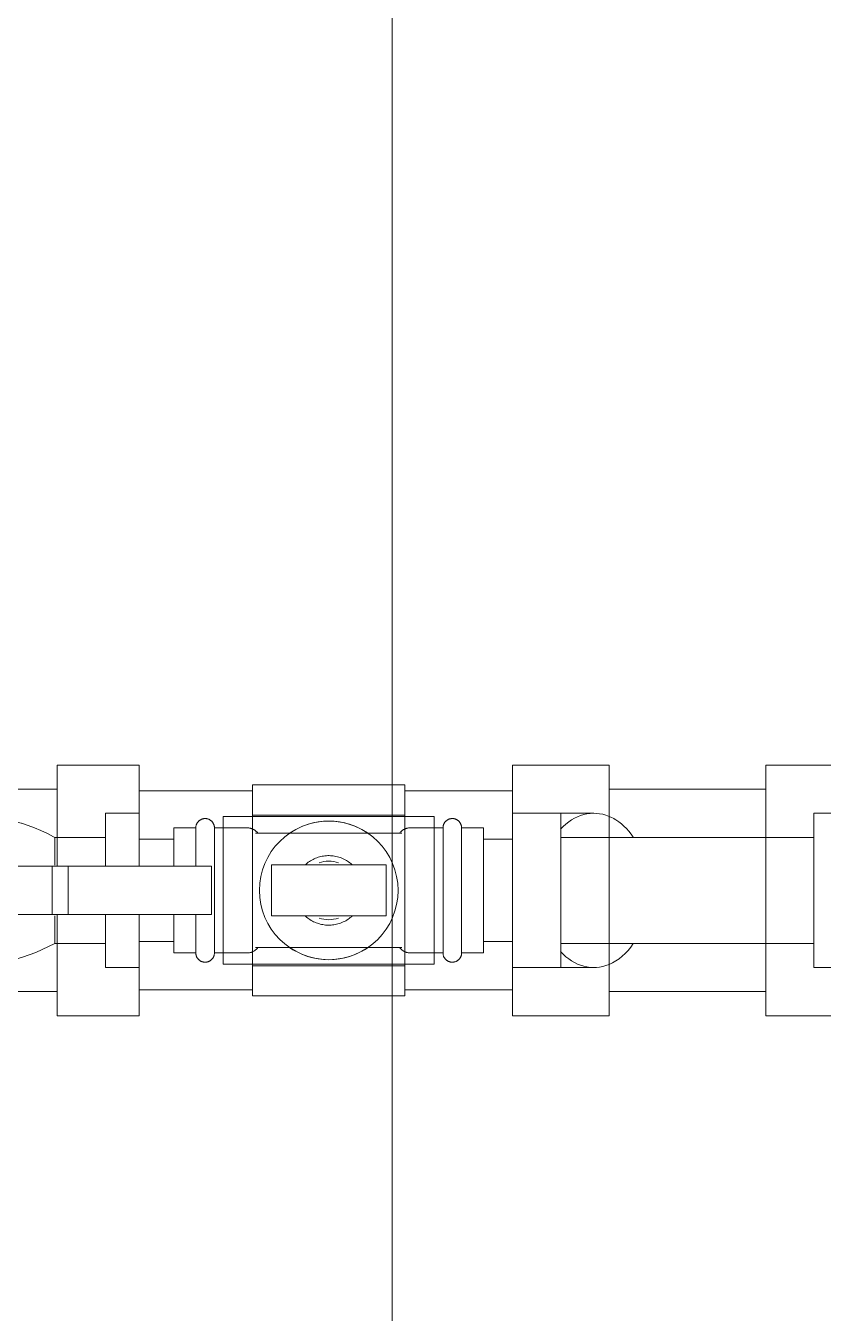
# Model space of a CAD drawing. Header units: inches. Extents: x -3299 to -2250, y -94 to 482.
# Drawn here: x -2448.6 to -2432.06, y 276.57 to 303.28 of the extents above; entities that cross this region are included whole.
import ezdxf

# ---------------------------------------------------------------- set-up
doc = ezdxf.new("R2010")
doc.units = ezdxf.units.IN
doc.header["$MEASUREMENT"] = 0
doc.layers.add('P-PIPE', color=3, linetype='Continuous', lineweight=9)
doc.layers.add('S-GRID', color=1, linetype='Continuous', lineweight=9)

# ---------------------------------------------------------------- blocks, each defined once
blk = doc.blocks.new('Temperature Gauge - 3 1_2_ Stem - 3_4_-1362685-Copy of ROOF LEVEL')
at = {"layer": 'P-PIPE'}
for p, q in [((-2467.187, 253.354), (-2467.187, 254.417)), ((-2464.812, 254.417), (-2467.187, 254.417)), ((-2464.812, 254.417), (-2464.812, 253.354)), ((-2464.812, 253.354), (-2467.187, 253.354))]:
    blk.add_line(p, q, dxfattribs=at)
blk = doc.blocks.new('Ball Valve - 2-6 Inch - 2_-V12-Copy of ROOF LEVEL')
at = {"layer": 'P-PIPE'}
for p, q in [((-2452.546, 286.944), (-2453.246, 286.944)), ((-2446.246, 286.944), (-2446.946, 286.944)), ((-2451.547, 286.444), (-2452.546, 286.444)), ((-2451.496, 286.444), (-2451.547, 286.444)), ((-2447.946, 286.444), (-2447.996, 286.444)), ((-2446.946, 286.444), (-2447.946, 286.444)), ((-2449.746, 285.644), (-2449.746, 285.844)), ((-2449.746, 285.844), (-2448.048, 285.844)), ((-2448.048, 285.844), (-2447.718, 285.844)), ((-2448.048, 284.844), (-2448.048, 285.844)), ((-2447.718, 285.844), (-2444.746, 285.844)), ((-2447.718, 284.844), (-2447.718, 285.844)), ((-2444.746, 285.844), (-2444.746, 284.844)), ((-2449.746, 284.844), (-2449.746, 285.044)), ((-2448.048, 284.844), (-2449.746, 284.844)), ((-2447.718, 284.844), (-2448.048, 284.844)), ((-2444.746, 284.844), (-2447.718, 284.844)), ((-2452.546, 284.244), (-2451.547, 284.244)), ((-2451.547, 284.244), (-2451.496, 284.244)), ((-2447.996, 284.244), (-2447.946, 284.244)), ((-2447.946, 284.244), (-2446.946, 284.244)), ((-2453.246, 283.744), (-2452.546, 283.744)), ((-2446.946, 283.744), (-2446.246, 283.744))]:
    blk.add_line(p, q, dxfattribs=at)
at = {"layer": 'P-PIPE', "flags": 128}
for points in [[(-2451.496, 286.444), (-2451.368, 286.512), (-2451.237, 286.574), (-2451.104, 286.631), (-2450.968, 286.683), (-2450.831, 286.729), (-2450.691, 286.769), (-2450.551, 286.804), (-2450.409, 286.834), (-2450.266, 286.857), (-2450.122, 286.875), (-2449.977, 286.887), (-2449.832, 286.894), (-2449.688, 286.894), (-2449.543, 286.889), (-2449.398, 286.878), (-2449.254, 286.861), (-2449.111, 286.839), (-2448.969, 286.81), (-2448.828, 286.776), (-2448.694, 286.739)], [(-2448.688, 286.737), (-2448.55, 286.692), (-2448.414, 286.641), (-2448.281, 286.585), (-2448.149, 286.524), (-2448.02, 286.458), (-2447.996, 286.444)], [(-2450.804, 283.952), (-2450.942, 283.997), (-2451.078, 284.047), (-2451.212, 284.103), (-2451.343, 284.165), (-2451.472, 284.231), (-2451.496, 284.244)], [(-2447.996, 284.244), (-2448.125, 284.177), (-2448.256, 284.115), (-2448.389, 284.058), (-2448.524, 284.006), (-2448.662, 283.96), (-2448.801, 283.919), (-2448.942, 283.884), (-2449.084, 283.855), (-2449.227, 283.831), (-2449.371, 283.813), (-2449.515, 283.801), (-2449.66, 283.795), (-2449.805, 283.794), (-2449.95, 283.8), (-2450.094, 283.811), (-2450.238, 283.827), (-2450.382, 283.85), (-2450.524, 283.878), (-2450.665, 283.912), (-2450.798, 283.95)]]:
    blk.add_lwpolyline(points, dxfattribs=at)
at = {"layer": 'P-PIPE'}
for radius, start, end in [(0.6, 56.9143, 180), (0.3, 0, 180), (0.2, 0, 180), (0.2, 135, 165), (0.2, 90, 120), (0.2, 15, 75), (0.6, 180, 303.0857), (0.3, 180, 0), (0.2, 180, 0), (0.2, 195, 225), (0.2, 315, 345), (0.2, 240, 300)]:
    blk.add_arc((-2449.746, 285.344), radius, start, end, dxfattribs=at)
for centre, major_axis, start_param, end_param in [((-2453.246, 285.344), (0, 1.6), 0, 3.141593), ((-2453.246, 285.344), (0, 1.6), 5.442981, 6.283185), ((-2452.546, 285.344), (0, 1.6), 0, 3.141593), ((-2446.946, 285.344), (0, 1.6), 0, 1.250727), ((-2446.246, 285.344), (0, 1.6), 5.442981, 6.283185), ((-2446.246, 285.344), (0, 1.6), 0, 1.250727), ((-2451.496, 285.344), (0, 1.1), 0, 0.131935), ((-2451.496, 285.344), (0, 1.1), 0.15014, 1.016064), ((-2447.996, 285.344), (0, 1.1), 0, 0.15014), ((-2447.996, 285.344), (0, 1.1), 0.171337, 1.024162), ((-2451.496, 285.344), (0, 1.1), 1.024162, 1.563766), ((-2447.996, 285.344), (0, 1.1), 1.032851, 1.073761), ((-2451.496, 285.344), (0, 1.1), 1.570796, 2.108741), ((-2451.496, 285.344), (0, 1.1), 2.117431, 2.970253), ((-2447.996, 285.344), (0, 1.1), 2.067832, 2.117431), ((-2447.996, 285.344), (0, 1.1), 2.125528, 2.991453), ((-2446.946, 285.344), (0, 1.6), 1.890866, 3.141593), ((-2446.246, 285.344), (0, 1.6), 1.890866, 3.141593), ((-2453.246, 285.344), (0, 1.6), 3.141593, 3.981797), ((-2451.496, 285.344), (0, 1.1), 2.991453, 3.141593), ((-2447.996, 285.344), (0, 1.1), 3.009655, 3.141593), ((-2446.246, 285.344), (0, 1.6), 3.141593, 3.981797)]:
    blk.add_ellipse(centre, major_axis=major_axis, ratio=0.000002, start_param=start_param, end_param=end_param, dxfattribs=at)
for points, knots in [([(-2449.871, 285.931), (-2449.864, 285.933), (-2449.789, 285.947), (-2449.703, 285.947), (-2449.628, 285.933), (-2449.621, 285.931)], [-0.5667265, -0.5667265, -0.5667265, -0.5667265, -0.5555556, -0.4444444, -0.4332938, -0.4332938, -0.4332938, -0.4332938]), ([(-2450.316, 285.531), (-2450.314, 285.537), (-2450.308, 285.555), (-2450.302, 285.572), (-2450.297, 285.583)], [-0.89944063, -0.89944063, -0.89944063, -0.89944063, -0.88888889, -0.87024989, -0.87024989, -0.87024989, -0.87024989]), ([(-2450.227, 285.703), (-2450.22, 285.712), (-2450.209, 285.727), (-2450.197, 285.741), (-2450.192, 285.746)], [-0.79646174, -0.79646174, -0.79646174, -0.79646174, -0.77777778, -0.76652508, -0.76652508, -0.76652508, -0.76652508]), ([(-2450.29, 285.09), (-2450.293, 285.098), (-2450.299, 285.112), (-2450.305, 285.126), (-2450.308, 285.132)], [-0.13897746, -0.13897746, -0.13897746, -0.13897746, -0.125, -0.11467509, -0.11467509, -0.11467509, -0.11467509]), ([(-2449.951, 284.78), (-2449.959, 284.783), (-2449.974, 284.789), (-2449.988, 284.795), (-2449.994, 284.798)], [-0.38901073, -0.38901073, -0.38901073, -0.38901073, -0.375, -0.36445728, -0.36445728, -0.36445728, -0.36445728]), ([(-2449.498, 284.798), (-2449.504, 284.795), (-2449.518, 284.789), (-2449.532, 284.784), (-2449.54, 284.781)], [-0.63512701, -0.63512701, -0.63512701, -0.63512701, -0.625, -0.61088239, -0.61088239, -0.61088239, -0.61088239])]:
    blk.add_open_spline(points, degree=3, knots=knots, dxfattribs=at)
blk = doc.blocks.new('Y Strainer - 0_25-4 Inch - Threaded - 2_-1369353-Copy of ROOF LEVEL')
at = {"layer": 'P-PIPE'}
for p, q in [((-2437.5, 286.944), (-2438.5, 286.944)), ((-2436.816, 286.944), (-2437.5, 286.944)), ((-2431.25, 286.944), (-2432.25, 286.944)), ((-2437.138, 286.444), (-2437.5, 286.444)), ((-2436.5, 286.444), (-2437.134, 286.444)), ((-2433.25, 286.444), (-2436.5, 286.444)), ((-2432.25, 286.444), (-2433.25, 286.444)), ((-2432.75, 286.444), (-2433.173, 286.444)), ((-2437.5, 284.244), (-2437.138, 284.244)), ((-2437.134, 284.244), (-2436.5, 284.244)), ((-2436.5, 284.244), (-2433.25, 284.244)), ((-2433.25, 284.244), (-2432.25, 284.244)), ((-2433.173, 284.244), (-2432.75, 284.244)), ((-2438.5, 283.744), (-2437.5, 283.744)), ((-2437.5, 283.744), (-2436.816, 283.744)), ((-2432.25, 283.744), (-2431.25, 283.744))]:
    blk.add_line(p, q, dxfattribs=at)
for centre, ratio, start_param, end_param in [((-2438.5, 285.344), 0.000002, 5.442981, 6.283185), ((-2438.5, 285.344), 0.000002, 0, 1.570796), ((-2436.816, 285.344), 0.707108, 5.999672, 6.939138), ((-2437.5, 285.344), 0.000002, 0, 1.570796), ((-2436.816, 285.344), 0.707108, 5.933357, 5.999671), ((-2436.816, 285.344), 0.707108, 5.473003, 5.921738), ((-2432.25, 285.344), 0.000002, 0, 1.570796), ((-2431.25, 285.344), 0.000002, 6.021386, 6.283185), ((-2431.25, 285.344), 0.000002, 0, 1.570796), ((-2431.25, 285.344), 0.000002, 5.442981, 6.021386), ((-2438.5, 285.344), 0.000002, 1.570796, 3.141593), ((-2437.5, 285.344), 0.000002, 1.570796, 3.141593), ((-2432.25, 285.344), 0.000002, 1.570796, 3.141593), ((-2431.25, 285.344), 0.000002, 1.570796, 3.141593), ((-2438.5, 285.344), 0.000002, 3.141593, 3.981797), ((-2436.816, 285.344), 0.707108, 3.425107, 3.951775), ((-2431.25, 285.344), 0.000002, 3.926991, 3.981797), ((-2431.25, 285.344), 0.000002, 3.141593, 3.926991), ((-2436.816, 285.344), 0.707108, 2.48564, 3.425106)]:
    blk.add_ellipse(centre, major_axis=(0, 1.6), ratio=ratio, start_param=start_param, end_param=end_param, dxfattribs=at)

msp = doc.modelspace()

# ---------------------------------------------------------------- linework, layer by layer
at = {"layer": 'P-PIPE'}
for p, q in [((-2446.246, 287.944), (-2447.946, 287.944)), ((-2436.5, 287.944), (-2438.5, 287.944)), ((-2431.25, 287.944), (-2433.25, 287.944)), ((-2447.946, 287.444), (-2451.547, 287.444)), ((-2443.893, 287.406), (-2446.246, 287.406)), ((-2440.733, 287.531), (-2443.893, 287.531)), ((-2443.893, 287.531), (-2443.893, 283.157)), ((-2440.733, 287.531), (-2440.733, 283.157)), ((-2438.5, 287.406), (-2440.733, 287.406)), ((-2433.25, 287.444), (-2436.5, 287.444)), ((-2440.126, 286.875), (-2444.501, 286.875)), ((-2444.501, 286.875), (-2444.501, 283.813)), ((-2440.733, 286.907), (-2443.893, 286.907)), ((-2440.126, 283.813), (-2440.126, 286.875)), ((-2445.069, 286.641), (-2445.523, 286.641)), ((-2445.523, 286.641), (-2445.523, 285.854)), ((-2445.069, 285.854), (-2445.069, 286.641)), ((-2444.684, 286.653), (-2444.683, 286.645)), ((-2444.683, 286.645), (-2444.683, 286.641)), ((-2444.683, 286.641), (-2444.683, 286.64)), ((-2444.501, 286.641), (-2444.683, 286.641)), ((-2444.683, 285.344), (-2444.683, 286.641)), ((-2444.683, 286.64), (-2444.683, 286.637)), ((-2444.002, 286.641), (-2444.501, 286.641)), ((-2440.126, 286.641), (-2440.624, 286.641)), ((-2439.943, 286.641), (-2440.126, 286.641)), ((-2439.943, 286.641), (-2439.943, 285.344)), ((-2439.558, 286.653), (-2439.557, 286.645)), ((-2439.557, 286.645), (-2439.557, 286.641)), ((-2439.103, 286.641), (-2439.557, 286.641)), ((-2439.557, 286.641), (-2439.557, 286.64)), ((-2439.557, 286.641), (-2439.557, 285.344)), ((-2439.557, 286.64), (-2439.557, 286.637)), ((-2439.103, 285.344), (-2439.103, 286.641)), ((-2445.523, 286.406), (-2446.246, 286.406)), ((-2446.246, 286.379), (-2446.246, 286.406)), ((-2443.106, 286.532), (-2443.829, 286.532)), ((-2441.52, 286.532), (-2443.106, 286.532)), ((-2440.797, 286.532), (-2441.52, 286.532)), ((-2438.5, 286.406), (-2439.103, 286.406)), ((-2438.5, 286.406), (-2438.5, 286.379)), ((-2446.246, 285.878), (-2446.246, 286.022)), ((-2438.5, 286.095), (-2438.5, 285.878)), ((-2444.683, 284.048), (-2444.683, 285.344)), ((-2439.943, 285.344), (-2439.943, 284.048)), ((-2439.557, 285.344), (-2439.557, 284.048)), ((-2439.103, 284.048), (-2439.103, 285.344)), ((-2446.246, 284.666), (-2446.246, 284.81)), ((-2445.523, 284.835), (-2445.523, 284.048)), ((-2445.069, 284.048), (-2445.069, 284.835)), ((-2438.5, 284.81), (-2438.5, 284.593)), ((-2446.246, 284.282), (-2446.246, 284.309)), ((-2446.246, 284.282), (-2445.523, 284.282)), ((-2443.83, 284.157), (-2443.106, 284.157)), ((-2443.106, 284.157), (-2441.521, 284.157)), ((-2441.521, 284.157), (-2440.798, 284.157)), ((-2439.103, 284.282), (-2438.5, 284.282)), ((-2438.5, 284.309), (-2438.5, 284.282)), ((-2445.523, 284.048), (-2445.069, 284.048)), ((-2445.069, 284.049), (-2445.069, 284.052)), ((-2445.069, 284.048), (-2445.069, 284.049)), ((-2445.069, 284.044), (-2445.069, 284.048)), ((-2445.069, 284.036), (-2445.069, 284.044)), ((-2444.683, 284.048), (-2444.501, 284.048)), ((-2444.501, 284.048), (-2444.002, 284.048)), ((-2440.624, 284.048), (-2440.126, 284.048)), ((-2440.126, 284.048), (-2439.943, 284.048)), ((-2439.943, 284.049), (-2439.943, 284.052)), ((-2439.943, 284.048), (-2439.943, 284.049)), ((-2439.943, 284.044), (-2439.943, 284.048)), ((-2439.943, 284.036), (-2439.943, 284.044)), ((-2439.557, 284.048), (-2439.103, 284.048)), ((-2444.501, 283.813), (-2440.126, 283.813)), ((-2443.893, 283.781), (-2440.733, 283.781)), ((-2451.547, 283.245), (-2447.946, 283.245)), ((-2446.246, 283.283), (-2443.893, 283.283)), ((-2443.893, 283.157), (-2440.733, 283.157)), ((-2440.733, 283.283), (-2438.5, 283.283)), ((-2436.5, 283.245), (-2433.25, 283.245)), ((-2447.946, 282.745), (-2446.246, 282.745)), ((-2438.5, 282.745), (-2436.5, 282.745)), ((-2433.25, 282.745), (-2431.25, 282.745))]:
    msp.add_line(p, q, dxfattribs=at)
at = {"layer": 'P-PIPE', "flags": 128}
for points in [[(-2445.069, 286.641), (-2445.069, 286.649), (-2445.069, 286.656), (-2445.068, 286.664), (-2445.067, 286.672), (-2445.066, 286.679), (-2445.064, 286.687), (-2445.062, 286.694), (-2445.06, 286.702), (-2445.057, 286.709), (-2445.054, 286.716), (-2445.051, 286.723), (-2445.048, 286.73), (-2445.044, 286.737), (-2445.04, 286.743), (-2445.036, 286.75), (-2445.031, 286.756), (-2445.026, 286.762), (-2445.022, 286.768), (-2445.016, 286.774), (-2445.011, 286.779), (-2445.005, 286.785), (-2444.999, 286.79), (-2444.993, 286.794), (-2444.987, 286.799), (-2444.981, 286.803), (-2444.974, 286.807), (-2444.967, 286.811), (-2444.96, 286.815), (-2444.953, 286.818), (-2444.946, 286.821), (-2444.939, 286.823), (-2444.932, 286.826), (-2444.924, 286.828), (-2444.917, 286.83), (-2444.909, 286.831), (-2444.902, 286.832), (-2444.894, 286.833), (-2444.886, 286.834), (-2444.878, 286.834), (-2444.871, 286.834), (-2444.863, 286.833), (-2444.855, 286.833), (-2444.848, 286.832), (-2444.84, 286.83), (-2444.833, 286.829), (-2444.825, 286.827), (-2444.818, 286.825), (-2444.81, 286.822), (-2444.803, 286.819), (-2444.796, 286.816), (-2444.789, 286.813), (-2444.782, 286.809), (-2444.776, 286.805), (-2444.769, 286.801), (-2444.763, 286.797), (-2444.757, 286.792), (-2444.751, 286.787), (-2444.745, 286.782), (-2444.739, 286.777), (-2444.734, 286.771), (-2444.729, 286.765), (-2444.724, 286.759), (-2444.72, 286.753), (-2444.715, 286.747), (-2444.711, 286.74), (-2444.707, 286.734), (-2444.704, 286.727), (-2444.7, 286.72), (-2444.697, 286.713), (-2444.695, 286.705), (-2444.692, 286.698), (-2444.69, 286.691), (-2444.688, 286.683), (-2444.687, 286.676), (-2444.685, 286.668), (-2444.684, 286.66), (-2444.684, 286.653)], [(-2439.943, 286.641), (-2439.943, 286.649), (-2439.943, 286.656), (-2439.942, 286.664), (-2439.941, 286.672), (-2439.94, 286.679), (-2439.938, 286.687), (-2439.936, 286.694), (-2439.934, 286.702), (-2439.931, 286.709), (-2439.928, 286.716), (-2439.925, 286.723), (-2439.922, 286.73), (-2439.918, 286.737), (-2439.914, 286.743), (-2439.91, 286.75), (-2439.905, 286.756), (-2439.9, 286.762), (-2439.896, 286.768), (-2439.89, 286.774), (-2439.885, 286.779), (-2439.879, 286.785), (-2439.873, 286.79), (-2439.867, 286.794), (-2439.861, 286.799), (-2439.855, 286.803), (-2439.848, 286.807), (-2439.841, 286.811), (-2439.834, 286.815), (-2439.827, 286.818), (-2439.82, 286.821), (-2439.813, 286.823), (-2439.806, 286.826), (-2439.798, 286.828), (-2439.791, 286.83), (-2439.783, 286.831), (-2439.776, 286.832), (-2439.768, 286.833), (-2439.76, 286.834), (-2439.752, 286.834), (-2439.745, 286.834), (-2439.737, 286.833), (-2439.729, 286.833), (-2439.722, 286.832), (-2439.714, 286.83), (-2439.707, 286.829), (-2439.699, 286.827), (-2439.692, 286.825), (-2439.684, 286.822), (-2439.677, 286.819), (-2439.67, 286.816), (-2439.663, 286.813), (-2439.656, 286.809), (-2439.65, 286.805), (-2439.643, 286.801), (-2439.637, 286.797), (-2439.631, 286.792), (-2439.625, 286.787), (-2439.619, 286.782), (-2439.613, 286.777), (-2439.608, 286.771), (-2439.603, 286.765), (-2439.598, 286.759), (-2439.594, 286.753), (-2439.589, 286.747), (-2439.585, 286.74), (-2439.581, 286.734), (-2439.578, 286.727), (-2439.574, 286.72), (-2439.571, 286.713), (-2439.569, 286.705), (-2439.566, 286.698), (-2439.564, 286.691), (-2439.562, 286.683), (-2439.561, 286.676), (-2439.559, 286.668), (-2439.558, 286.66), (-2439.558, 286.653)], [(-2445.069, 286.635), (-2445.069, 286.639), (-2445.069, 286.641), (-2445.069, 286.641)], [(-2445.069, 286.641), (-2445.069, 286.64), (-2445.069, 286.637)], [(-2445.069, 286.637), (-2445.069, 286.631), (-2445.069, 286.624), (-2445.069, 286.615), (-2445.069, 286.604), (-2445.069, 286.59)], [(-2445.069, 286.6), (-2445.069, 286.612), (-2445.069, 286.622), (-2445.069, 286.63), (-2445.069, 286.635)], [(-2445.069, 286.575), (-2445.069, 286.558), (-2445.069, 286.538), (-2445.069, 286.517), (-2445.069, 286.494), (-2445.069, 286.469), (-2445.069, 286.443), (-2445.069, 286.414), (-2445.069, 286.384)], [(-2444.683, 286.635), (-2444.683, 286.639), (-2444.683, 286.641), (-2444.683, 286.641)], [(-2444.683, 286.637), (-2444.683, 286.631), (-2444.683, 286.624), (-2444.683, 286.615), (-2444.683, 286.604)], [(-2444.683, 286.533), (-2444.683, 286.553), (-2444.683, 286.571), (-2444.683, 286.586), (-2444.683, 286.6), (-2444.683, 286.612), (-2444.683, 286.622), (-2444.683, 286.63), (-2444.683, 286.635)], [(-2444.002, 286.641), (-2443.992, 286.641), (-2443.981, 286.64), (-2443.97, 286.639), (-2443.959, 286.637), (-2443.948, 286.635), (-2443.938, 286.633), (-2443.927, 286.63), (-2443.917, 286.627), (-2443.906, 286.623), (-2443.896, 286.619), (-2443.886, 286.615), (-2443.877, 286.61), (-2443.867, 286.605), (-2443.858, 286.599), (-2443.849, 286.593), (-2443.84, 286.587), (-2443.831, 286.58), (-2443.823, 286.573), (-2443.815, 286.566), (-2443.807, 286.558), (-2443.799, 286.55), (-2443.792, 286.542), (-2443.786, 286.533), (-2443.784, 286.532)], [(-2440.842, 286.532), (-2440.836, 286.54), (-2440.829, 286.549), (-2440.821, 286.557), (-2440.814, 286.564), (-2440.806, 286.572), (-2440.797, 286.579), (-2440.789, 286.586), (-2440.78, 286.592), (-2440.771, 286.598), (-2440.762, 286.604), (-2440.752, 286.609), (-2440.742, 286.614), (-2440.732, 286.619), (-2440.722, 286.623), (-2440.712, 286.626), (-2440.702, 286.63), (-2440.691, 286.633), (-2440.68, 286.635), (-2440.67, 286.637), (-2440.659, 286.639)], [(-2440.659, 286.639), (-2440.648, 286.64), (-2440.637, 286.64), (-2440.626, 286.641), (-2440.624, 286.641)], [(-2439.943, 286.635), (-2439.943, 286.639), (-2439.943, 286.641), (-2439.943, 286.641)], [(-2439.943, 286.641), (-2439.943, 286.64), (-2439.943, 286.637)], [(-2439.943, 286.637), (-2439.943, 286.631), (-2439.943, 286.624), (-2439.943, 286.615), (-2439.943, 286.604), (-2439.943, 286.59), (-2439.943, 286.575), (-2439.943, 286.558), (-2439.943, 286.538), (-2439.943, 286.517), (-2439.943, 286.494), (-2439.943, 286.469), (-2439.943, 286.443), (-2439.943, 286.414), (-2439.943, 286.384)], [(-2439.943, 286.6), (-2439.943, 286.612), (-2439.943, 286.622), (-2439.943, 286.63), (-2439.943, 286.635)], [(-2439.557, 286.635), (-2439.557, 286.639), (-2439.557, 286.641), (-2439.557, 286.641)], [(-2439.557, 286.637), (-2439.557, 286.631), (-2439.557, 286.624), (-2439.557, 286.615), (-2439.557, 286.604)], [(-2439.557, 286.586), (-2439.557, 286.6), (-2439.557, 286.612), (-2439.557, 286.622), (-2439.557, 286.63), (-2439.557, 286.635)], [(-2439.557, 286.376), (-2439.557, 286.406), (-2439.557, 286.435), (-2439.557, 286.462), (-2439.557, 286.488), (-2439.557, 286.511), (-2439.557, 286.533), (-2439.557, 286.553), (-2439.557, 286.571)], [(-2445.069, 286.375), (-2445.069, 286.352), (-2445.069, 286.319), (-2445.069, 286.284), (-2445.069, 286.248), (-2445.069, 286.21), (-2445.069, 286.17), (-2445.069, 286.13)], [(-2444.683, 286.376), (-2444.683, 286.406), (-2444.683, 286.435), (-2444.683, 286.462), (-2444.683, 286.488), (-2444.683, 286.511)], [(-2444.683, 286.045), (-2444.683, 286.076), (-2444.683, 286.119), (-2444.683, 286.16), (-2444.683, 286.199), (-2444.683, 286.237), (-2444.683, 286.274), (-2444.683, 286.31), (-2444.683, 286.344), (-2444.683, 286.375)], [(-2439.943, 286.375), (-2439.943, 286.352), (-2439.943, 286.319), (-2439.943, 286.284), (-2439.943, 286.248), (-2439.943, 286.21)], [(-2439.557, 286.119), (-2439.557, 286.16), (-2439.557, 286.199), (-2439.557, 286.237), (-2439.557, 286.274), (-2439.557, 286.31), (-2439.557, 286.344), (-2439.557, 286.375)], [(-2445.069, 286.126), (-2445.069, 286.088), (-2445.069, 286.045), (-2445.069, 286.001), (-2445.069, 285.955), (-2445.069, 285.909), (-2445.069, 285.862), (-2445.069, 285.844)], [(-2444.683, 285.344), (-2444.683, 285.396), (-2444.683, 285.448), (-2444.683, 285.5), (-2444.683, 285.551), (-2444.683, 285.602), (-2444.683, 285.652), (-2444.683, 285.703), (-2444.683, 285.752), (-2444.683, 285.801), (-2444.683, 285.849), (-2444.683, 285.897), (-2444.683, 285.943), (-2444.683, 285.989), (-2444.683, 286.033)], [(-2441.832, 285.881), (-2441.854, 285.9), (-2441.877, 285.918), (-2441.9, 285.935), (-2441.924, 285.951), (-2441.948, 285.966), (-2441.974, 285.98), (-2441.999, 285.993), (-2442.025, 286.005), (-2442.052, 286.016), (-2442.079, 286.026), (-2442.107, 286.035), (-2442.134, 286.043), (-2442.163, 286.049), (-2442.191, 286.055), (-2442.219, 286.059), (-2442.248, 286.062), (-2442.277, 286.064), (-2442.306, 286.065), (-2442.334, 286.065), (-2442.363, 286.064), (-2442.392, 286.061), (-2442.421, 286.057), (-2442.449, 286.052), (-2442.477, 286.046), (-2442.505, 286.039), (-2442.533, 286.031), (-2442.56, 286.022), (-2442.587, 286.011), (-2442.613, 286), (-2442.639, 285.987), (-2442.665, 285.974), (-2442.69, 285.959), (-2442.714, 285.944), (-2442.738, 285.927), (-2442.761, 285.91), (-2442.783, 285.891), (-2442.801, 285.876)], [(-2439.943, 286.199), (-2439.943, 286.17), (-2439.943, 286.13), (-2439.943, 286.088), (-2439.943, 286.045), (-2439.943, 286.001), (-2439.943, 285.955), (-2439.943, 285.909), (-2439.943, 285.862), (-2439.943, 285.814), (-2439.943, 285.765), (-2439.943, 285.716), (-2439.943, 285.666), (-2439.943, 285.616), (-2439.943, 285.565), (-2439.943, 285.513), (-2439.943, 285.462), (-2439.943, 285.41), (-2439.943, 285.358), (-2439.943, 285.344)], [(-2439.557, 285.602), (-2439.557, 285.652), (-2439.557, 285.703), (-2439.557, 285.752), (-2439.557, 285.801), (-2439.557, 285.849), (-2439.557, 285.897), (-2439.557, 285.943), (-2439.557, 285.989), (-2439.557, 286.033), (-2439.557, 286.076), (-2439.557, 286.113)], [(-2439.557, 285.344), (-2439.557, 285.396), (-2439.557, 285.448), (-2439.557, 285.5), (-2439.557, 285.551), (-2439.557, 285.597)], [(-2444.683, 284.48), (-2444.683, 284.518), (-2444.683, 284.559), (-2444.683, 284.601), (-2444.683, 284.644), (-2444.683, 284.688), (-2444.683, 284.733), (-2444.683, 284.779), (-2444.683, 284.827), (-2444.683, 284.875), (-2444.683, 284.923), (-2444.683, 284.973), (-2444.683, 285.023), (-2444.683, 285.073), (-2444.683, 285.124), (-2444.683, 285.175), (-2444.683, 285.227), (-2444.683, 285.278), (-2444.683, 285.33), (-2444.683, 285.344)], [(-2439.943, 285.344), (-2439.943, 285.292), (-2439.943, 285.241), (-2439.943, 285.189), (-2439.943, 285.138), (-2439.943, 285.087), (-2439.943, 285.036), (-2439.943, 284.986), (-2439.943, 284.936), (-2439.943, 284.888), (-2439.943, 284.839), (-2439.943, 284.792), (-2439.943, 284.746), (-2439.943, 284.7), (-2439.943, 284.656), (-2439.943, 284.612), (-2439.943, 284.57), (-2439.943, 284.529), (-2439.943, 284.489), (-2439.943, 284.451), (-2439.943, 284.414), (-2439.943, 284.379), (-2439.943, 284.345), (-2439.943, 284.314)], [(-2439.557, 285.073), (-2439.557, 285.124), (-2439.557, 285.175), (-2439.557, 285.227), (-2439.557, 285.278), (-2439.557, 285.33), (-2439.557, 285.344)], [(-2439.557, 284.559), (-2439.557, 284.601), (-2439.557, 284.644), (-2439.557, 284.688), (-2439.557, 284.733), (-2439.557, 284.779), (-2439.557, 284.827), (-2439.557, 284.875), (-2439.557, 284.923), (-2439.557, 284.973), (-2439.557, 285.023), (-2439.557, 285.063)], [(-2445.069, 284.839), (-2445.069, 284.792), (-2445.069, 284.746), (-2445.069, 284.7), (-2445.069, 284.656), (-2445.069, 284.612), (-2445.069, 284.57)], [(-2442.795, 284.807), (-2442.773, 284.789), (-2442.75, 284.771), (-2442.727, 284.754), (-2442.703, 284.738), (-2442.678, 284.723), (-2442.653, 284.708), (-2442.628, 284.695), (-2442.601, 284.683), (-2442.575, 284.672), (-2442.548, 284.662), (-2442.52, 284.654), (-2442.492, 284.646), (-2442.464, 284.639), (-2442.436, 284.634), (-2442.407, 284.629), (-2442.379, 284.626), (-2442.35, 284.624), (-2442.321, 284.623), (-2442.292, 284.624), (-2442.264, 284.625), (-2442.235, 284.628), (-2442.206, 284.631), (-2442.178, 284.636), (-2442.15, 284.642), (-2442.122, 284.649), (-2442.094, 284.658), (-2442.067, 284.667), (-2442.04, 284.677), (-2442.013, 284.689), (-2441.987, 284.701), (-2441.962, 284.715), (-2441.937, 284.729), (-2441.913, 284.745), (-2441.889, 284.761), (-2441.866, 284.779), (-2441.844, 284.797), (-2441.826, 284.813)], [(-2445.069, 284.562), (-2445.069, 284.529), (-2445.069, 284.489), (-2445.069, 284.451), (-2445.069, 284.414), (-2445.069, 284.379), (-2445.069, 284.345), (-2445.069, 284.314)], [(-2444.683, 284.314), (-2444.683, 284.336), (-2444.683, 284.37), (-2444.683, 284.405), (-2444.683, 284.441), (-2444.683, 284.479)], [(-2439.557, 284.314), (-2439.557, 284.336), (-2439.557, 284.37), (-2439.557, 284.405), (-2439.557, 284.441), (-2439.557, 284.479), (-2439.557, 284.518), (-2439.557, 284.549)], [(-2445.069, 284.313), (-2445.069, 284.282), (-2445.069, 284.253), (-2445.069, 284.226), (-2445.069, 284.201), (-2445.069, 284.177), (-2445.069, 284.156), (-2445.069, 284.136), (-2445.069, 284.118), (-2445.069, 284.102), (-2445.069, 284.088), (-2445.069, 284.076), (-2445.069, 284.067), (-2445.069, 284.059), (-2445.069, 284.053)], [(-2444.683, 284.052), (-2444.683, 284.057), (-2444.683, 284.064), (-2444.683, 284.074), (-2444.683, 284.085), (-2444.683, 284.098), (-2444.683, 284.114), (-2444.683, 284.131), (-2444.683, 284.15), (-2444.683, 284.171), (-2444.683, 284.194), (-2444.683, 284.219), (-2444.683, 284.246), (-2444.683, 284.274), (-2444.683, 284.304)], [(-2443.784, 284.157), (-2443.791, 284.148), (-2443.798, 284.14), (-2443.806, 284.132), (-2443.813, 284.124), (-2443.821, 284.117), (-2443.83, 284.11), (-2443.838, 284.103), (-2443.847, 284.097), (-2443.856, 284.09), (-2443.865, 284.085), (-2443.875, 284.08), (-2443.885, 284.075), (-2443.894, 284.07), (-2443.905, 284.066), (-2443.915, 284.062), (-2443.925, 284.059), (-2443.936, 284.056), (-2443.946, 284.054), (-2443.957, 284.052), (-2443.968, 284.05), (-2443.979, 284.049), (-2443.99, 284.048), (-2444, 284.048), (-2444.002, 284.048)], [(-2440.624, 284.048), (-2440.635, 284.048), (-2440.646, 284.049), (-2440.657, 284.05), (-2440.668, 284.051), (-2440.679, 284.053), (-2440.689, 284.056), (-2440.7, 284.058), (-2440.71, 284.062), (-2440.72, 284.065), (-2440.731, 284.069), (-2440.74, 284.074), (-2440.75, 284.079), (-2440.76, 284.084), (-2440.769, 284.089), (-2440.778, 284.095), (-2440.787, 284.102), (-2440.796, 284.108), (-2440.804, 284.115), (-2440.812, 284.123), (-2440.82, 284.13), (-2440.827, 284.138), (-2440.834, 284.147), (-2440.841, 284.155), (-2440.842, 284.157)], [(-2439.943, 284.313), (-2439.943, 284.282), (-2439.943, 284.253), (-2439.943, 284.226), (-2439.943, 284.201), (-2439.943, 284.177), (-2439.943, 284.162)], [(-2439.943, 284.156), (-2439.943, 284.136), (-2439.943, 284.118), (-2439.943, 284.102), (-2439.943, 284.088), (-2439.943, 284.076), (-2439.943, 284.067), (-2439.943, 284.059), (-2439.943, 284.053)], [(-2439.557, 284.052), (-2439.557, 284.057), (-2439.557, 284.064), (-2439.557, 284.074), (-2439.557, 284.085), (-2439.557, 284.098), (-2439.557, 284.114), (-2439.557, 284.131), (-2439.557, 284.15), (-2439.557, 284.171), (-2439.557, 284.194), (-2439.557, 284.219), (-2439.557, 284.246), (-2439.557, 284.274), (-2439.557, 284.304)], [(-2445.069, 284.052), (-2445.069, 284.057), (-2445.069, 284.064), (-2445.069, 284.074), (-2445.069, 284.085)], [(-2445.069, 284.053), (-2445.069, 284.049), (-2445.069, 284.048), (-2445.069, 284.048)], [(-2444.683, 284.048), (-2444.684, 284.04), (-2444.684, 284.032), (-2444.685, 284.025), (-2444.686, 284.017), (-2444.687, 284.009), (-2444.689, 284.002), (-2444.691, 283.994), (-2444.693, 283.987), (-2444.696, 283.98), (-2444.699, 283.973), (-2444.702, 283.966), (-2444.705, 283.959), (-2444.709, 283.952), (-2444.713, 283.945), (-2444.717, 283.939), (-2444.722, 283.933), (-2444.726, 283.926), (-2444.731, 283.921), (-2444.737, 283.915), (-2444.742, 283.909), (-2444.748, 283.904), (-2444.753, 283.899), (-2444.759, 283.894), (-2444.766, 283.89), (-2444.772, 283.885), (-2444.779, 283.881), (-2444.785, 283.878), (-2444.792, 283.874), (-2444.799, 283.871), (-2444.806, 283.868), (-2444.814, 283.865), (-2444.821, 283.863), (-2444.829, 283.861), (-2444.836, 283.859), (-2444.844, 283.858), (-2444.851, 283.856), (-2444.859, 283.856), (-2444.867, 283.855), (-2444.874, 283.855), (-2444.882, 283.855), (-2444.89, 283.855), (-2444.897, 283.856), (-2444.905, 283.857), (-2444.913, 283.858), (-2444.92, 283.86), (-2444.928, 283.862), (-2444.935, 283.864), (-2444.942, 283.866), (-2444.95, 283.869), (-2444.957, 283.872), (-2444.964, 283.876), (-2444.97, 283.879), (-2444.977, 283.883), (-2444.984, 283.887), (-2444.99, 283.892), (-2444.996, 283.896), (-2445.002, 283.901), (-2445.008, 283.906), (-2445.013, 283.912), (-2445.019, 283.917), (-2445.024, 283.923), (-2445.029, 283.929), (-2445.033, 283.935), (-2445.038, 283.942), (-2445.042, 283.948), (-2445.046, 283.955), (-2445.049, 283.962), (-2445.053, 283.969), (-2445.056, 283.976), (-2445.058, 283.983), (-2445.061, 283.99), (-2445.063, 283.998), (-2445.065, 284.005), (-2445.066, 284.013), (-2445.067, 284.021), (-2445.068, 284.028), (-2445.069, 284.036)], [(-2444.683, 284.088), (-2444.683, 284.076), (-2444.683, 284.067), (-2444.683, 284.059), (-2444.683, 284.053)], [(-2444.683, 284.053), (-2444.683, 284.049), (-2444.683, 284.048), (-2444.683, 284.048)], [(-2444.683, 284.048), (-2444.683, 284.049), (-2444.683, 284.052)], [(-2439.943, 284.052), (-2439.943, 284.057), (-2439.943, 284.064), (-2439.943, 284.074), (-2439.943, 284.085)], [(-2439.943, 284.053), (-2439.943, 284.049), (-2439.943, 284.048), (-2439.943, 284.048)], [(-2439.557, 284.048), (-2439.558, 284.04), (-2439.558, 284.032), (-2439.559, 284.025), (-2439.56, 284.017), (-2439.561, 284.009), (-2439.563, 284.002), (-2439.565, 283.994), (-2439.567, 283.987), (-2439.57, 283.98), (-2439.573, 283.973), (-2439.576, 283.966), (-2439.579, 283.959), (-2439.583, 283.952), (-2439.587, 283.945), (-2439.591, 283.939), (-2439.596, 283.933), (-2439.6, 283.926), (-2439.605, 283.921), (-2439.611, 283.915), (-2439.616, 283.909), (-2439.622, 283.904), (-2439.627, 283.899), (-2439.633, 283.894), (-2439.64, 283.89), (-2439.646, 283.885), (-2439.653, 283.881), (-2439.659, 283.878), (-2439.666, 283.874), (-2439.673, 283.871), (-2439.68, 283.868), (-2439.688, 283.865), (-2439.695, 283.863), (-2439.703, 283.861), (-2439.71, 283.859), (-2439.718, 283.858), (-2439.725, 283.856), (-2439.733, 283.856), (-2439.741, 283.855), (-2439.748, 283.855), (-2439.756, 283.855), (-2439.764, 283.855), (-2439.771, 283.856), (-2439.779, 283.857), (-2439.787, 283.858), (-2439.794, 283.86), (-2439.802, 283.862), (-2439.809, 283.864), (-2439.816, 283.866), (-2439.824, 283.869), (-2439.831, 283.872), (-2439.838, 283.876), (-2439.844, 283.879), (-2439.851, 283.883), (-2439.858, 283.887), (-2439.864, 283.892), (-2439.87, 283.896), (-2439.876, 283.901), (-2439.882, 283.906), (-2439.887, 283.912), (-2439.893, 283.917), (-2439.898, 283.923), (-2439.903, 283.929), (-2439.907, 283.935), (-2439.912, 283.942), (-2439.916, 283.948), (-2439.92, 283.955), (-2439.923, 283.962), (-2439.927, 283.969), (-2439.93, 283.976), (-2439.932, 283.983), (-2439.935, 283.99), (-2439.937, 283.998), (-2439.939, 284.005), (-2439.94, 284.013), (-2439.941, 284.021), (-2439.942, 284.028), (-2439.943, 284.036)], [(-2439.557, 284.088), (-2439.557, 284.076), (-2439.557, 284.067), (-2439.557, 284.059), (-2439.557, 284.053)], [(-2439.557, 284.053), (-2439.557, 284.049), (-2439.557, 284.048), (-2439.557, 284.048)], [(-2439.557, 284.048), (-2439.557, 284.049), (-2439.557, 284.052)]]:
    msp.add_lwpolyline(points, dxfattribs=at)
at = {"layer": 'P-PIPE'}
for radius, start, end in [(1.437, 90, 180), (1.437, 90, 125.5647), (1.437, 54.4353, 90), (1.437, 0, 90), (0.608, 70.6031, 109.3969), (1.437, 180, 270), (1.437, 270, 0), (0.608, 250.6079, 289.3921), (1.437, 234.437, 270), (1.437, 270, 305.563)]:
    msp.add_arc((-2442.313, 285.344), radius, start, end, dxfattribs=at)
for centre, major_axis, ratio, start_param, end_param in [((-2447.946, 285.344), (0, 2.6), 0.000002, 0, 1.376244), ((-2447.946, 285.344), (0, 2.6), 0.000002, 5.663441, 6.283185), ((-2446.246, 285.344), (0, 2.6), 0.000002, 5.63936, 6.283185), ((-2446.246, 285.344), (0, 2.6), 0.000002, 0, 1.376244), ((-2438.5, 285.344), (0, 2.6), 0.000002, 0, 1.570796), ((-2438.5, 285.344), (0, 2.6), 0.000002, 5.63936, 6.283185), ((-2436.5, 285.344), (0, 2.6), 0.000002, 5.663441, 6.283185), ((-2436.5, 285.344), (0, 2.6), 0.000002, 0, 1.570796), ((-2433.25, 285.344), (0, 2.6), 0.000002, 0, 1.570796), ((-2433.25, 285.344), (0, 2.6), 0.000002, 5.663441, 6.283185), ((-2447.946, 285.344), (0, 2.6), 0.000002, 5.151808, 5.663441), ((-2447.946, 285.344), (0, 2.1), 0.000002, 0, 1.329913), ((-2447.946, 285.344), (0, 2.1), 0.000002, 5.265128, 6.283185), ((-2446.246, 285.344), (0, 2.6), 0.000002, 5.381963, 5.63936), ((-2446.246, 285.344), (0, 2.062), 0.000006, 5.611439, 6.283185), ((-2446.246, 285.344), (0, 2.062), 0.000006, 0, 1.325473), ((-2443.893, 285.344), (0, 2.062), 0.000006, 0, 0.726992), ((-2443.893, 285.344), (0, 2.062), 0.000006, 5.556194, 6.283185), ((-2440.733, 285.344), (0, 2.062), 0.000003, 5.759587, 6.283185), ((-2440.733, 285.344), (0, 2.062), 0.000003, 0, 0.726992), ((-2438.5, 285.344), (0, 2.6), 0.000002, 5.381963, 5.63936), ((-2438.5, 285.344), (0, 2.062), 0.000003, 0, 1.570796), ((-2438.5, 285.344), (0, 2.062), 0.000003, 5.611439, 6.283185), ((-2436.5, 285.344), (0, 2.6), 0.000002, 5.152559, 5.663441), ((-2436.5, 285.344), (0, 2.1), 0.000002, 5.759586, 6.283185), ((-2436.5, 285.344), (0, 2.1), 0.000002, 0, 1.570796), ((-2433.25, 285.344), (0, 2.6), 0.000002, 5.152559, 5.663441), ((-2433.25, 285.344), (0, 2.1), 0.000002, 5.266211, 6.283185), ((-2433.25, 285.344), (0, 2.1), 0.000002, 0, 1.570796), ((-2440.733, 285.344), (0, 2.062), 0.000003, 5.556194, 5.759587), ((-2436.5, 285.344), (0, 2.1), 0.000002, 5.266211, 5.759587), ((-2446.246, 285.344), (0, 2.062), 0.000006, 5.255118, 5.611439), ((-2446.246, 285.344), (0, 2.6), 0.000002, 5.136692, 5.381963), ((-2443.893, 285.344), (0, 2.062), 0.000006, 0.726992, 0.785398), ((-2443.893, 285.344), (0, 2.062), 0.000006, 5.382738, 5.556194), ((-2440.733, 285.344), (0, 2.062), 0.000003, 5.381561, 5.556194), ((-2440.733, 285.344), (0, 2.062), 0.000003, 0.726992, 0.843105), ((-2438.5, 285.344), (0, 2.062), 0.000003, 5.255118, 5.611439), ((-2438.5, 285.344), (0, 2.6), 0.000002, 5.136692, 5.381963), ((-2443.893, 285.344), (0, 2.062), 0.000006, 0.785398, 0.843105), ((-2443.893, 285.344), (0, 2.062), 0.000006, 0.843105, 1.570796), ((-2440.733, 285.344), (0, 2.062), 0.000003, 0.843105, 1.570796), ((-2443.893, 285.344), (0, 2.062), 0.000006, 1.570796, 2.298468), ((-2440.733, 285.344), (0, 2.062), 0.000003, 1.570796, 2.298468), ((-2438.5, 285.344), (0, 2.062), 0.000003, 1.570796, 3.141593), ((-2438.5, 285.344), (0, 2.6), 0.000002, 1.570796, 3.141593), ((-2436.5, 285.344), (0, 2.6), 0.000002, 1.570796, 3.141593), ((-2436.5, 285.344), (0, 2.1), 0.000002, 1.570796, 3.141593), ((-2433.25, 285.344), (0, 2.6), 0.000002, 1.570796, 3.141593), ((-2433.25, 285.344), (0, 2.1), 0.000002, 1.570796, 3.141593), ((-2447.946, 285.344), (0, 2.1), 0.000002, 1.811679, 3.141593), ((-2447.946, 285.344), (0, 2.6), 0.000002, 1.765348, 3.141593), ((-2446.246, 285.344), (0, 2.062), 0.000006, 1.816119, 3.141593), ((-2446.246, 285.344), (0, 2.6), 0.000002, 1.765348, 3.141593), ((-2447.946, 285.344), (0, 2.1), 0.000002, 3.141593, 4.158567), ((-2447.946, 285.344), (0, 2.6), 0.000002, 3.761337, 4.272219), ((-2446.246, 285.344), (0, 2.062), 0.000006, 3.813339, 4.16966), ((-2446.246, 285.344), (0, 2.6), 0.000002, 4.042815, 4.288086), ((-2438.5, 285.344), (0, 2.062), 0.000003, 3.813339, 4.16966), ((-2438.5, 285.344), (0, 2.6), 0.000002, 4.042815, 4.288086), ((-2436.5, 285.344), (0, 2.1), 0.000002, 3.665192, 4.158567), ((-2436.5, 285.344), (0, 2.6), 0.000002, 4.18879, 4.272219), ((-2433.25, 285.344), (0, 2.1), 0.000002, 3.141593, 4.158567), ((-2433.25, 285.344), (0, 2.6), 0.000002, 3.761337, 4.272219), ((-2443.893, 285.344), (0, 2.062), 0.000006, 3.868606, 4.043224), ((-2443.893, 285.344), (0, 2.062), 0.000006, 2.298468, 2.414579), ((-2440.733, 285.344), (0, 2.062), 0.000003, 3.868606, 4.042034), ((-2440.733, 285.344), (0, 2.062), 0.000003, 2.298468, 2.414579), ((-2436.5, 285.344), (0, 2.6), 0.000002, 3.761337, 4.18879), ((-2446.246, 285.344), (0, 2.062), 0.000006, 3.141593, 3.813339), ((-2446.246, 285.344), (0, 2.6), 0.000002, 3.926991, 4.042815), ((-2443.893, 285.344), (0, 2.062), 0.000006, 2.414579, 3.141593), ((-2443.893, 285.344), (0, 2.062), 0.000006, 3.141593, 3.868606), ((-2440.733, 285.344), (0, 2.062), 0.000003, 3.141593, 3.868606), ((-2440.733, 285.344), (0, 2.062), 0.000003, 2.414579, 3.141593), ((-2438.5, 285.344), (0, 2.062), 0.000003, 3.403392, 3.813339), ((-2438.5, 285.344), (0, 2.6), 0.000002, 3.785418, 4.042815), ((-2446.246, 285.344), (0, 2.6), 0.000002, 3.785418, 3.926991), ((-2438.5, 285.344), (0, 2.062), 0.000003, 3.141593, 3.403392), ((-2436.5, 285.344), (0, 2.1), 0.000002, 3.141593, 3.665191), ((-2447.946, 285.344), (0, 2.6), 0.000002, 3.141593, 3.761337), ((-2446.246, 285.344), (0, 2.6), 0.000002, 3.141593, 3.785418), ((-2438.5, 285.344), (0, 2.6), 0.000002, 3.141593, 3.785418), ((-2436.5, 285.344), (0, 2.6), 0.000002, 3.141593, 3.761337), ((-2433.25, 285.344), (0, 2.6), 0.000002, 3.141593, 3.761337)]:
    msp.add_ellipse(centre, major_axis=major_axis, ratio=ratio, start_param=start_param, end_param=end_param, dxfattribs=at)
at = {"layer": 'S-GRID'}
msp.add_line((-2441, 469.687), (-2441, -82.206), dxfattribs=at)

# ---------------------------------------------------------------- block references
at = {"layer": 'P-PIPE'}
for name, p in [('Ball Valve - 2-6 Inch - 2_-V12-Copy of ROOF LEVEL', (0, 0)), ('Y Strainer - 0_25-4 Inch - Threaded - 2_-1369353-Copy of ROOF LEVEL', (0, 0)), ('Temperature Gauge - 3 1_2_ Stem - 3_4_-1362685-Copy of ROOF LEVEL', (23.687, 31.459))]:
    msp.add_blockref(name, p, dxfattribs=at)

doc.saveas('drawing.dxf')
